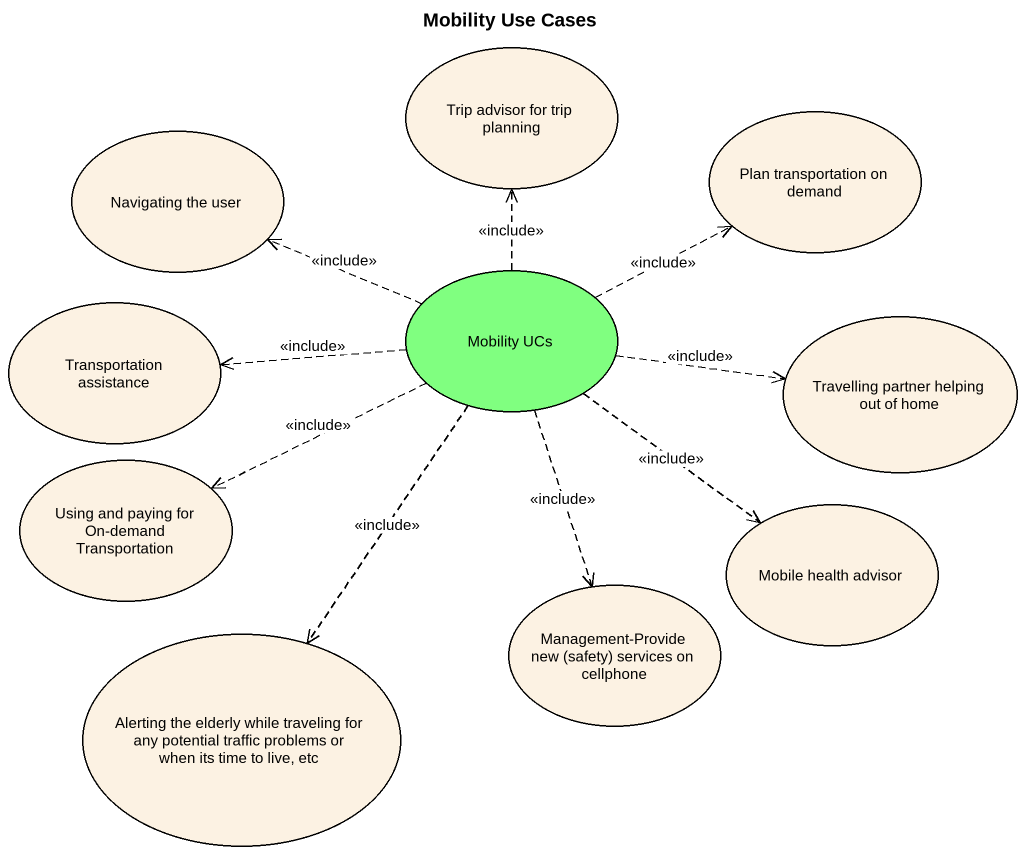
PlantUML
@startuml
title Mobility Use Cases
usecase "Trip advisor for trip planning" as Trip_advisor_for_trip
usecase "Navigating the user" as Navigating_the_user
usecase "Plan transportation on demand" as Plan_transportation_on
usecase "Mobility UCs" as Mobility_UCs #80FF80
usecase "Transportation assistance" as Transportation_assistance
usecase "Travelling partner helping out of home" as Travelling_partner_helping
usecase "Using and paying for On-demand Transportation" as Using_and_paying_for_On
usecase "Mobile health advisor" as Mobile_health_advisor
usecase "Management-Provide new (safety) services on cellphone" as Management_Provide_new
usecase "Alerting the elderly while traveling for any potential traffic problems or when its time to live, etc" as Alerting_the_elderly_while
Mobility_UCs .up.> Trip_advisor_for_trip : <<include>>
Mobility_UCs .left.> Navigating_the_user : <<include>>
Mobility_UCs .right.> Plan_transportation_on : <<include>>
Mobility_UCs .left.> Transportation_assistance : <<include>>
Mobility_UCs .right.> Travelling_partner_helping : <<include>>
Mobility_UCs .left.> Using_and_paying_for_On : <<include>>
Mobility_UCs ..> Mobile_health_advisor : <<include>>
Mobility_UCs ..> Management_Provide_new : <<include>>
Mobility_UCs ..> Alerting_the_elderly_while : <<include>>
@enduml
